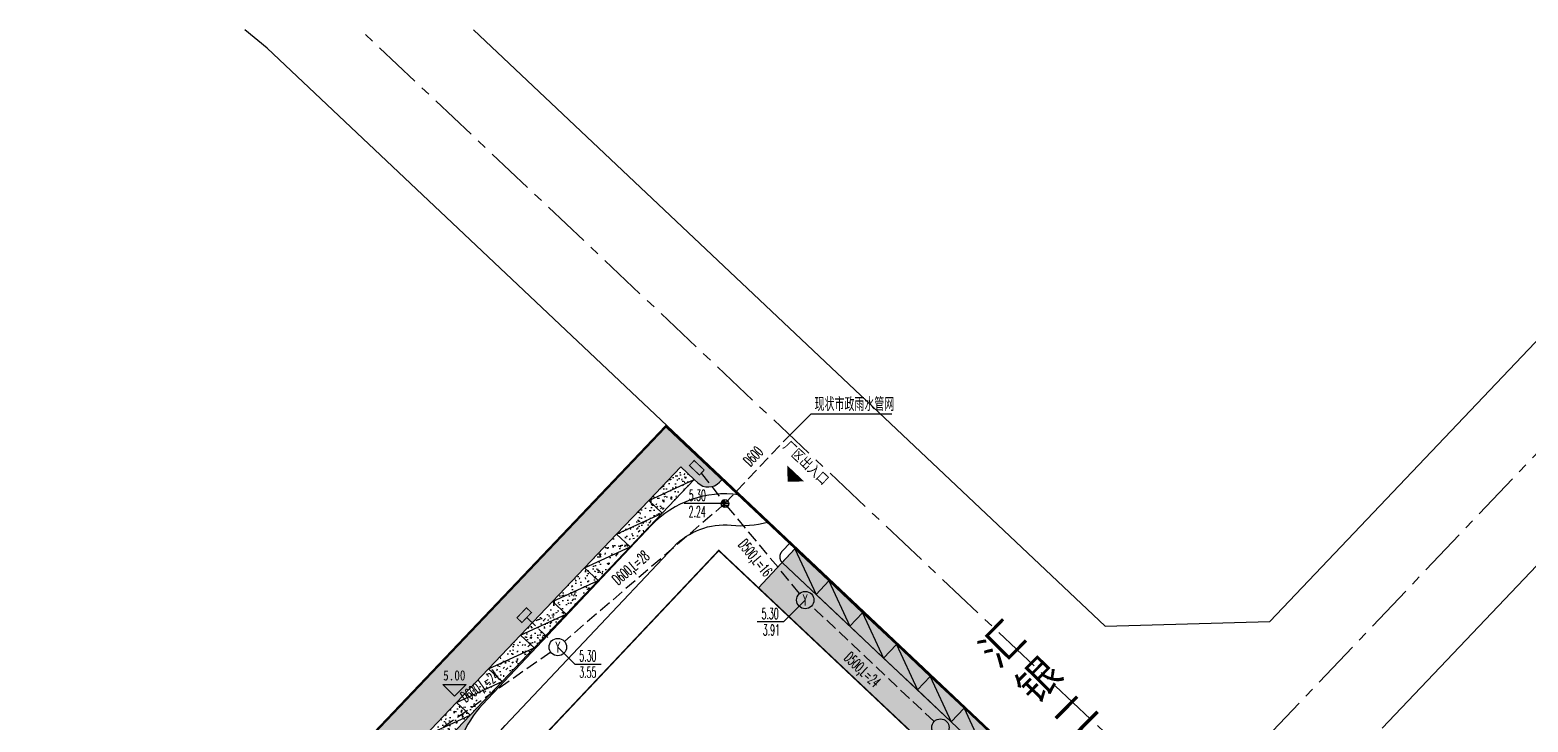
# Model space of a CAD drawing. Header units: millimetres. Extents: x 684548 to 687040, y 2544652 to 2545581.
# Drawn here: x 685263 to 685456.4, y 2545347.3 to 2545436.7 of the extents above; entities that cross this region are included whole.
import ezdxf

# ---------------------------------------------------------------- set-up
doc = ezdxf.new("R2010")
doc.units = ezdxf.units.MM
doc.header["$LTSCALE"] = 500
for name, pattern in [('CENTER', [2, 1.25, -0.25, 0.25, -0.25]), ('DASH', [0.35, 0.25, -0.1]), ('DASHED', [0.75, 0.5, -0.25]), ('DOTE', [2.4200000000000004, 2, -0.2, 0.02, -0.2])]:
    doc.linetypes.add(name, pattern=pattern)
for name, color, linetype in [('2', 2, 'Continuous'), ('4', 4, 'Continuous'), ('9', 9, 'Continuous'), ('DIM_ELEV', 3, 'Continuous'), ('PIPE-雨水', 222, 'DASH'), ('PLAN_道路', 4, 'Continuous'), ('TWT_ELEV', 3, 'Continuous'), ('TWT_LEAD', 3, 'Continuous'), ('TWT_SYMB', 3, 'Continuous'), ('TWT_TEXT', 7, 'Continuous'), ('WELL_雨水', 2, 'Continuous'), ('Z-道路中心线', 1, 'Continuous'), ('建筑', 4, 'Continuous')]:
    doc.layers.add(name, color=color, linetype=linetype)
doc.layers.add('YSPOINT', color=40, linetype='Continuous', true_color=0xffc700)
doc.styles.add('-宋', font='simsun_0.shx', dxfattribs={"width": 0.8})
doc.styles.get("Standard").update_dxf_attribs({"font": 'simsun_0.shx'})
doc.styles.add('天正', font='simplex8.shx', dxfattribs={"width": 0.7, "bigfont": 'hztxt.shx'})
pattern_1 = [(50, (-685263.1373950907, -2545183.045798301), (2.186216027952048, -0.1912690264668369), [0.2286, -2.5146]), (355, (-685263.1373950907, -2545183.045798301), (-0.4229139117080038, 2.29267971458616), [0.18288, -2.01168]), (100.451, (-685262.9552110904, -2545183.061737301), (1.763310019991511, 2.101400253843503), [0.19428, -2.13708]), (46.18420000000001, (-685263.1373950907, -2545182.436198301), (3.252948490705559, -0.5045079351927257), [0.3428999999999994, -3.771899999999995]), (96.6356, (-685262.8663162906, -2545182.478240301), (2.848850813594846, 2.969106670680591), [0.2914200000000001, -3.20562]), (351.184, (-685263.1373950907, -2545182.436198301), (2.848855269767207, 2.969101414327173), [0.2743200000000001, -3.01752]), (21, (-685262.8325950906, -2545182.588598301), (1.819378558024599, -1.22718622220115), [0.2286, -2.5146]), (326, (-685262.8325950906, -2545182.588598301), (0.7416243401717652, 2.210255593467831), [0.18288, -2.01168]), (71.4514, (-685262.6809810906, -2545182.690863501), (2.560997889241493, 0.9830742925926895), [0.19428, -2.13708]), (37.5, (-685263.1373950907, -2545183.045798301), (0.0370632390071019, 1.014660466477837), [0, -1.987296, 0, -2.04216, 0, -2.0193]), (7.499999999999999, (-685263.1373950907, -2545183.045798301), (0.8018359501236689, 1.202166897817434), [0, -1.164336, 0, -1.941576, 0, -0.7696200000000001]), (327.5, (-685263.8170990905, -2545183.045798301), (1.627087142002457, -0.0687449279120812), [0, -0.7620000000000001, 0, -2.37744, 0, -3.15468]), (317.5, (-685264.1218990907, -2545183.045798301), (1.777550176632216, 0.3051178923999964), [0, -0.9906000000000001, 0, -1.578864, 0, -2.24028])]
pattern_2 = [(50, (-685263.1360403113, -2545183.047005755), (2.186216027952048, -0.1912690264668369), [0.2286, -2.5146]), (355, (-685263.1360403113, -2545183.047005755), (-0.4229139117080038, 2.29267971458616), [0.18288, -2.01168]), (100.451, (-685262.9538563113, -2545183.062944756), (1.763310019991511, 2.101400253843503), [0.19428, -2.13708]), (46.18420000000001, (-685263.1360403113, -2545182.437405756), (3.252948490705559, -0.5045079351927257), [0.3428999999999997, -3.771899999999997]), (96.6356, (-685262.8649615115, -2545182.479447756), (2.848850813594846, 2.969106670680591), [0.2914200000000001, -3.20562]), (351.184, (-685263.1360403113, -2545182.437405756), (2.848855269767207, 2.969101414327173), [0.2743200000000001, -3.01752]), (21, (-685262.8312403111, -2545182.589805755), (1.819378558024599, -1.22718622220115), [0.2286, -2.5146]), (326, (-685262.8312403111, -2545182.589805755), (0.7416243401717652, 2.210255593467831), [0.18288, -2.01168]), (71.4514, (-685262.6796263113, -2545182.692070956), (2.560997889241493, 0.9830742925926895), [0.19428, -2.13708]), (37.5, (-685263.1360403113, -2545183.047005755), (0.0370632390071019, 1.014660466477837), [0, -1.987296, 0, -2.04216, 0, -2.0193]), (7.499999999999999, (-685263.1360403113, -2545183.047005755), (0.8018359501236689, 1.202166897817434), [0, -1.164336, 0, -1.941576, 0, -0.7696200000000001]), (327.5, (-685263.8157443114, -2545183.047005755), (1.627087142002457, -0.0687449279120812), [0, -0.7620000000000001, 0, -2.37744, 0, -3.15468]), (317.5, (-685264.1205443114, -2545183.047005755), (1.777550176632216, 0.3051178923999964), [0, -0.9906000000000001, 0, -1.578864, 0, -2.24028])]

# ---------------------------------------------------------------- blocks, each defined once
blk = doc.blocks.new('雨水井')
at = {"layer": '2'}
for p, q in [((-1, 0), (1, 0)), ((-0.8803700023522827, 0.4742875277278982), (0.8803700023522827, 0.4742875277278982)), ((-1e-16, -1), (1e-16, 1)), ((-0.8803700023522827, -0.4742875277278982), (0.8803700023522827, -0.4742875277278982))]:
    blk.add_line(p, q, dxfattribs=at)
blk.add_circle((0, 0), 1, dxfattribs=at)
blk = doc.blocks.new('JHRTYJF')
at = {"layer": '4'}
blk.add_lwpolyline([(696832.7696694155, 2573175.729671441), (696826.7862608384, 2573175.795029064), (696826.8124098642, 2573178.188392429), (696832.7958184413, 2573178.123034807)], close=True, dxfattribs=at)
blk.add_lwpolyline([(696826.8124098642, 2573178.188392429), (696832.7696694155, 2573175.729671441)], dxfattribs=at)
blk = doc.blocks.new('A$C432F5CDB')
at = {"layer": '9', "linetype": 'Continuous'}
h = blk.add_hatch(dxfattribs=at)
h.set_pattern_fill('CROSS', color=256, scale=0.2)
h.set_pattern_definition([(0, (-685263.1372840717, -2544651.79451931), (1.27, 1.27), [0.635, -1.905]), (90, (-685262.8197840715, -2544652.11201931), (-1.27, 1.27), [0.635, -1.905])])
edge = h.paths.add_edge_path()
edge.add_line((76.56020402512513, 49.48240400943905), (5.266972386394627, 116.7228317474946))
edge.add_line((5.266972386394627, 116.7228317474946), (49.51763082528486, 163.641087017022))
edge.add_line((49.51763082528486, 163.641087017022), (50.83722008799668, 162.3866411070339))
edge.add_line((50.83722008799668, 162.3866411070339), (83.91833964956459, 197.1855670060031))
edge.add_line((83.91833964956459, 197.1855670060031), (86.10645232070237, 195.1218419009819))
edge.add_arc((87.47870594798587, 196.576805811841), 1.999999999873765, 226.675710782262, 316.4497892934749)
edge.add_line((88.92824766470585, 195.1988258371129), (89.36673518223688, 195.6629670043476))
edge.add_line((89.36673518223688, 195.6629670043476), (83.09013300260995, 201.3944233092479))
edge.add_line((83.09013300260995, 201.3944233092479), (82.00297671509907, 202.4279082906432))
edge.add_line((82.00297671509907, 202.4279082906432), (0.10797671508044, 116.2799082905985))
edge.add_line((0.10797671508044, 116.2799082905985), (3.675976715167053, 113.0999082908966))
edge.add_line((3.675976715167053, 113.0999082908966), (73.94708232930861, 46.71178079023957))
edge.add_line((73.94708232930861, 46.71178079023957), (74.16413855995052, 46.94191972073167))
edge.add_line((74.16413855995052, 46.94191972073167), (76.56020402512513, 49.48240400943905))
h = blk.add_hatch(dxfattribs=at)
h.set_pattern_fill('AR-CONC', color=256, scale=1.2)
h.set_pattern_definition(pattern_2)
edge = h.paths.add_edge_path()
edge.add_line((43.69205692526884, 157.4639072096906), (49.51961379882414, 163.6431729709729))
edge.add_line((49.51961379882414, 163.6431729709729), (52.44318848242983, 160.863920415286))
edge.add_line((52.44318848242983, 160.863920415286), (52.5786489918828, 160.7351467474364))
edge.add_line((52.5786489918828, 160.7351467474364), (85.65016839618328, 195.5241479440592))
edge.add_line((85.65016839618328, 195.5241479440592), (85.66517605446279, 195.541989151854))
edge.add_line((85.66517605446279, 195.541989151854), (85.71241615188772, 195.4974345108494))
edge.add_line((85.71241615188772, 195.4974345108494), (85.69627343770117, 195.480318821501))
edge.add_line((85.69627343770117, 195.480318821501), (80.10918409167789, 189.6031081727706))
edge.add_line((80.10918409167789, 189.6031081727706), (58.32023564609698, 166.5013351906091))
edge.add_arc((67.77733076689765, 157.5815060446038), 13.0000000045306, 136.6746168397116, 226.6757107645066)
edge.add_line((58.85768218291923, 148.1242406228557), (124.7377828651806, 85.98922376707196))
edge.add_line((124.7377828651806, 85.98922376707196), (122.2601081184111, 83.36221133451909))
edge.add_line((122.2601081184111, 83.36221133451909), (114.9852885634172, 90.22347947116941))
edge.add_line((114.9852885634172, 90.22347947116941), (108.2983697786694, 96.53026721253993))
edge.add_line((108.2983697786694, 96.53026721253993), (109.945082851802, 98.27621568599717))
edge.add_line((109.945082851802, 98.27621568599717), (57.56633209320717, 147.6773933903314))
edge.add_line((57.56633209320717, 147.6773933903314), (55.92153881757986, 145.9296342553571))
edge.add_line((55.92153881757986, 145.9296342553571), (46.60198474675417, 154.7193999555893))
edge.add_line((46.60198474675417, 154.7193999555893), (9.55113669950515, 115.435374462977))
edge.add_line((9.551136808702722, 115.4353743591346), (77.93444062536582, 50.93945387471467))
edge.add_line((77.93444062536582, 50.93945387471467), (101.913813776453, 76.3641434861347))
edge.add_line((101.913813776453, 76.3641434861347), (114.2640964217717, 89.45881868572906))
edge.add_line((114.2640964217717, 89.45881868572906), (114.9852885633008, 90.22347947210073))
edge.add_line((114.9852885633008, 90.22347947210073), (122.2601081182947, 83.36221133545041))
edge.add_line((122.2601081182947, 83.36221133545041), (101.1960149392252, 61.02851530117914))
edge.add_line((101.1960149392252, 61.02851530117914), (84.72897141252179, 43.56894837273284))
edge.add_line((84.72897141252179, 43.56894837273284), (83.29578840115573, 44.92678435472771))
edge.add_line((83.29578840115573, 44.92678435472771), (79.99944509344641, 41.43764107860625))
edge.add_line((79.99944509344641, 41.43764107860625), (79.77988607808948, 41.20524026639759))
edge.add_line((79.77988607808948, 41.20524026639759), (73.94906530273146, 46.71386674512177))
edge.add_line((73.94906530273146, 46.71386674512177), (76.56218699854799, 49.48448996432126))
edge.add_line((76.56218699854799, 49.48448996432126), (5.268955360050313, 116.7249177023768))
edge.add_line((5.268955360050313, 116.7249177023768), (6.652023647096939, 118.1913625700399))
edge.add_line((6.652023647096939, 118.1913625700399), (43.69205692526884, 157.4639072096906))
h = blk.add_hatch(dxfattribs=at)
h.set_pattern_fill('AR-CONC', color=256, scale=1.2)
h.set_pattern_definition(pattern_2)
h.paths.add_polyline_path([(85.6501683962997, 195.5241479440592), (52.57864899164997, 160.7351467474364), (50.83920306130313, 162.3887270609848), (83.91080933599733, 197.1776456753723)])
h = blk.add_hatch(dxfattribs=at)
h.set_pattern_fill('AR-CONC', color=256, scale=1.2)
h.set_pattern_definition(pattern_1)
h.paths.add_polyline_path([(171.7747103761649, 116.9155265735462), (170.4889331402955, 115.5522513058968), (96.96671042579692, 184.7746524158865), (98.6130249677226, 186.5204703900963), (172.2220708102686, 117.3898508953862)])
h = blk.add_hatch(dxfattribs=at)
h.set_pattern_fill('AR-CONC', color=256, scale=1.2)
h.set_pattern_definition(pattern_1)
edge = h.paths.add_edge_path()
edge.add_line((167.3938641143031, 112.2720379224047), (171.1369106388883, 116.2406665710732))
edge.add_arc((170.4094286833424, 116.9267933871597), 1.000000001698962, 226.6757108926507, 316.6757106849385, ccw=False)
edge.add_line((169.7233018699335, 116.199311429169), (169.7061932259239, 116.1811587321572))
edge.add_line((169.7061932259239, 116.1811587321572), (96.96731965977233, 184.7735715918243))
edge.add_line((96.96731965977233, 184.7735715918243), (93.93400415708311, 181.5574280894361))
edge.add_line((93.93400415708311, 181.5574280894361), (167.3938641143031, 112.2720379224047))
at = {"layer": 'DIM_ELEV'}
blk.add_hatch(color=256, dxfattribs=at).paths.add_polyline_path([(97.71889518026728, 195.2430833815597), (99.8393592882203, 195.303349185735), (97.658629376092, 197.3635474895127)])
at = {"layer": 'TWT_ELEV'}
blk.add_hatch(color=256, dxfattribs=at).paths.add_polyline_path([(54.6976204313105, 167.5606543691829), (53.19762043131049, 169.0606543691829), (56.1976204313105, 169.0606543691829)])
at = {"layer": '4', "linetype": 'CENTER', "ltscale": 0.01}
blk.add_line((246.4249690086581, 253.6133708842099), (149.9760996504919, 152.1631218213588), dxfattribs=at)
at = {"layer": '4', "ltscale": 5}
for p, q in [((86.10719153401442, 195.1238473663106), (85.64881361706648, 195.5253553981892)), ((89.25142451189458, 195.5400138809345), (88.9289868780179, 195.2008313024416)), ((97.015081628575, 184.8245611409657), (169.7548127953196, 116.2313395678066))]:
    blk.add_line(p, q, dxfattribs=at)
at = {"layer": '4', "linetype": 'DASH', "ltscale": 5}
for p, q in [((98.66164252080489, 186.570653129369), (93.93299664824735, 181.5570975770242)), ((98.09140976611525, 187.4232196728699), (96.97372648702003, 186.2381699108518))]:
    blk.add_line(p, q, dxfattribs=at)
at = {"layer": '4'}
for points in [[(106.4433536170982, 15.16315776854753), (214.0930936482036, 59.04816065449267), (217.0795802318025, 75.01167086185887), (30.50818915432319, 251.271033055149), (27.65090459899511, 253.6133708842099)], [(138.6931951702572, 176.5792681653984), (159.9658545177662, 177.18442211207)]]:
    blk.add_lwpolyline(points, dxfattribs=at)
at = {"layer": '4', "linetype": 'CENTER', "ltscale": 0.01, "flags": 128}
blk.add_lwpolyline([(245.8417107043788, 61.59612029418349), (42.59051821322645, 253.6133708842099)], dxfattribs=at)
at = {"layer": '4', "ltscale": 50}
for points in [[(138.6931951702572, 176.5792681653984), (57.15222324221395, 253.6133708842099)], [(232.6269833936822, 253.6133708842099), (159.9659211775288, 177.1844922285527)], [(174.4770615884335, 163.4222026132047), (260.2226631918457, 253.6133708842099)]]:
    blk.add_lwpolyline(points, dxfattribs=at)
at = {"layer": '4', "ltscale": 5}
blk.add_arc((87.4794451612979, 196.5788112771697), 2, 226.6757107962675, 316.4497892815085, dxfattribs=at)
at = {"layer": '4', "linetype": 'DASH', "ltscale": 5}
blk.add_arc((97.70120844233315, 185.552043096628), 1.000000000251571, 136.6757107396939, 226.6757107962675, dxfattribs=at)
at = {"layer": 'PLAN_道路', "linetype": 'Continuous'}
blk.add_lwpolyline([(61.22884644847363, 163.7554411035962), (83.01793745718896, 186.8573652384802, -0.231662148471927), (90.42735080688728, 189.6407691235654, 0.0915313803440746), (95.12974384706467, 190.0490830070339), (91.41845417220611, 193.5493801920675, 0.2441045659668169), (80.10803737258539, 189.6019019018858), (58.31908892700448, 166.5001289197244, 0.4142191544745625), (58.85653546382673, 148.123034351971), (130.1127249586861, 80.9175430200994, 0.4139695228770031), (148.4822031569201, 81.44728245958686), (177.5989980282029, 112.2675512772985), (174.6636843171436, 115.036771918647), (145.5797286522575, 84.1996804755181, -0.4142142696238898), (132.857234818628, 83.8274683901109), (61.60104272409808, 151.0329621802084, -0.4142195416219512), (61.22884644870646, 163.7554411035962)], format="xyb", close=True, dxfattribs=at)
at = {"layer": 'TWT_ELEV'}
for p, q in [((54.6976204313105, 167.5606543691829), (53.19762043131049, 169.0606543691829)), ((53.19762043131049, 169.0606543691829), (56.1976204313105, 169.0606543691829)), ((54.6976204313105, 167.5606543691829), (56.1976204313105, 169.0606543691829))]:
    blk.add_line(p, q, dxfattribs=at)
at = {"layer": 'Z-道路中心线', "linetype": 'DOTE', "ltscale": 0.003, "const_width": 0.3}
blk.add_lwpolyline([(203.3197159285192, 88.01091375621036), (82.00371592841111, 202.4299137559719), (0.1087159283924848, 116.2819137559272), (3.676715928479097, 113.1019137562252), (83.72071592847351, 37.48091375594959), (86.83871592837386, 38.9549137558788), (91.2567159285536, 41.06591375591233), (93.5287159284344, 42.1589137557894), (110.7037159283645, 50.69691375596448), (134.6087159283925, 60.99691375624388)], close=True, dxfattribs=at)
at = {"layer": '建筑', "const_width": 0.2}
blk.add_lwpolyline([(139.9496514813509, 83.17226579226553), (61.38160035002511, 157.2739616101607), (88.82667289650999, 186.3732398296706), (167.3939751333091, 112.2707499791868)], close=True, dxfattribs=at)
at = {"xscale": 1.002713087290779, "yscale": 1.002713087290779, "zscale": 1.002713087290779}
for p, rotation in [((1413560.26320156, -2268617.789776558), 47.07561434724278), ((1413556.129326787, -2268622.138463645), 47.07561434724278), ((1413551.995376003, -2268626.487078471), 47.07561434724278), ((-2263003.994792588, -1422414.949651736), 317.30624363396), ((1413547.861425219, -2268630.835693298), 47.07561434724278), ((-2262999.629552736, -1422419.066052217), 317.30624363396), ((1413543.727474434, -2268635.184308124), 47.07561434724278), ((-2262995.264312884, -1422423.182452698), 317.30624363396), ((1413539.593501931, -2268639.532902305), 47.07561434724278), ((-2262990.899073032, -1422427.298853179), 317.30624363396), ((1413535.459562006, -2268643.881527455), 47.07561434724278), ((-2262986.53383318, -1422431.415253661), 317.30624363396), ((1413531.325622082, -2268648.230152605), 47.07561434724278), ((-2262982.168612311, -1422435.531636241), 317.30624363396)]:
    blk.add_blockref('JHRTYJF', p, dxfattribs=dict(at, rotation=rotation))
at = {"linetype": 'DASHED', "insert": (122.0109854383627, 173.8172879419289, -9994.40001), "char_height": 4, "width": 22.03576472913846, "attachment_point": 1, "rotation": 45.4019153323775}
blk.add_mtext('汇\\P银\\P二\\P路', dxfattribs=at)
at = {"layer": 'TWT_ELEV', "color": 7, "style": '-宋', "width": 0.8}
blk.add_text('5.00', height=1.321729957805907, dxfattribs=at).set_placement((53.24129549817603, 169.5856543691829))
at = {"layer": 'TWT_TEXT', "style": '-宋', "width": 0.8}
blk.add_text('厂区出入口', height=1.321729957805907, rotation=316.6279676469691, dxfattribs=at).set_placement((97.0540671609342, 199.702394710388))
blk = doc.blocks.new('$TwtSys$00000187')
blk.add_circle((0, 0, 1e-08), 0.5)

msp = doc.modelspace()

# ---------------------------------------------------------------- linework, layer by layer
at = {"layer": '4', "linetype": 'Continuous', "const_width": 0.136}
for points in [[(685349.4705354979, 2545379.168974512), (685348.1719802076, 2545380.393710874), (685348.7843483883, 2545381.04298852), (685350.0829036786, 2545379.818252158)], [(685325.9015724513, 2545360.724280592), (685327.1263088136, 2545362.022835882), (685327.7755864592, 2545361.410467701), (685326.5508500969, 2545360.111912411)]]:
    msp.add_lwpolyline(points, close=True, dxfattribs=at)
at = {"layer": 'PIPE-雨水', "linetype": 'DASH', "ltscale": 0.0125}
for p, q in [((685352.7660000001, 2545375.488), (685361.1195528841, 2545384.330276306)), ((685349.6965075084, 2545379.408566606), (685352.7659999983, 2545375.487999999)), ((685352.7660000001, 2545375.488), (685332.0331012286, 2545357.676036513)), ((685362.4056470458, 2545363.883379832), (685352.7660000001, 2545375.488)), ((685327.1632182781, 2545360.761190056), (685330.3644031718, 2545357.718040203)), ((685379.7654861466, 2545347.322680775), (685363.9429044349, 2545362.246098882)), ((685330.2587235759, 2545356.296939711), (685312.451825303, 2545343.807869534))]:
    msp.add_line(p, q, dxfattribs=at)
at = {"layer": 'TWT_LEAD'}
for p, q in [((685361.1195531049, 2545384.330276388), (685363.8799168911, 2545387.090640174)), ((685363.8799168911, 2545387.090640174), (685374.290358644, 2545387.090640174)), ((685350.9133192992, 2545375.488), (685347.5121555653, 2545375.488)), ((685352.7660000001, 2545375.488), (685350.9133192992, 2545375.488)), ((685363.124495036, 2545363.017999819), (685360.311389059, 2545360.204893841)), ((685360.311389059, 2545360.204893841), (685356.9102253249, 2545360.204893841)), ((685331.1797700381, 2545356.9429261), (685333.3713148902, 2545354.751381248)), ((685333.3713148902, 2545354.751381248), (685336.772478624, 2545354.751381248))]:
    msp.add_line(p, q, dxfattribs=at)
at = {"layer": 'TWT_SYMB'}
for points in [[(685355.8624500642, 2545379.493692686, 0, 0, 0), (685357.4928642567, 2545381.219494029, 0.4000000000000001, 0, 0), (685358.5229634086, 2545382.309858985, 0, 0, 0)], [(685359.4750799302, 2545366.628820086, 0, 0, 0), (685356.4834540287, 2545370.230267535, 0.4000000000000001, 0, 0), (685355.5249900416, 2545371.384107553, 0, 0, 0)], [(685338.7632463055, 2545364.117192663, 0, 0, 0), (685343.103703634, 2545367.846148672, 0.4000000000000001, 0, 0), (685344.2414785546, 2545368.823629224, 0, 0, 0)], [(685373.5389088234, 2545352.508106154, 0, 0, 0), (685370.2231527288, 2545355.635434894, 0.4000000000000001, 0, 0), (685369.1319401969, 2545356.664636142, 0, 0, 0)], [(685319.0298824148, 2545349.032182913, 0, 0, 0), (685323.6748350925, 2545352.289973185, 0.4000000000000001, 0, 0), (685324.9028970425, 2545353.15128837, 0, 0, 0)]]:
    msp.add_lwpolyline(points, format="xyseb", dxfattribs=at)

# ---------------------------------------------------------------- block references
at = {"layer": '4', "ltscale": 2.5}
msp.add_blockref('A$C432F5CDB', (685263.1372840717, 2545183.047086244), dxfattribs=at)
at = {"layer": 'WELL_雨水', "xscale": 2.25, "yscale": 2.25, "zscale": 2.25}
for p in [(685363.124495036, 2545363.017999819), (685331.1797700381, 2545356.9429261), (685380.5838955453, 2545346.550779839)]:
    msp.add_blockref('$TwtSys$00000187', p, dxfattribs=at)
at = {"layer": 'YSPOINT', "xscale": 0.5, "yscale": 0.5, "zscale": 0.5}
msp.add_blockref('雨水井', (685352.7660000001, 2545375.488, 4.793999999999999), dxfattribs=at)

# ---------------------------------------------------------------- texts
at = {"layer": 'TWT_LEAD', "color": 7, "style": '天正'}
for s, height, width, p in [('现状市政雨水管网', 1.75, 0.7, (685364.3346456417, 2545387.440640174)), ('5.30', 1.4, 0.525, (685348.0927374322, 2545375.838)), ('2.24', 1.4, 0.525, (685348.0752374323, 2545373.737999999)), ('5.30', 1.4, 0.525, (685357.4908071919, 2545360.554893842)), ('3.91', 1.4, 0.525, (685357.6483071918, 2545358.454893841)), ('5.30', 1.4, 0.525, (685333.951896757, 2545355.101381248)), ('3.55', 1.4, 0.525, (685333.951896757, 2545353.001381247))]:
    msp.add_text(s, height=height, dxfattribs=dict(at, width=width)).set_placement(p)
at = {"layer": 'TWT_SYMB', "color": 7, "style": '天正', "width": 0.525}
for s, rotation, p in [('D600', 46.62796764224469, (685356.0369514887, 2545380.188062968)), ('D500,L=16', 309.7155040688019, (685354.3985166178, 2545370.138385333)), ('D600,L=28', 40.66640022612516, (685338.9845098674, 2545364.889560566)), ('D500,L=24', 316.6751317358599, (685368.0432190842, 2545355.406185721)), ('D600,L=24', 35.04433538299218, (685319.2914514465, 2545349.755105221))]:
    msp.add_text(s, height=1.4, rotation=rotation, dxfattribs=at).set_placement(p)
at = {"layer": 'TWT_TEXT', "style": '天正', "width": 0.525}
for p in [(685362.8444950359, 2545362.317999818), (685330.8997700381, 2545356.2429261)]:
    msp.add_text('Y', height=1.4, dxfattribs=at).set_placement(p)

doc.saveas('drawing.dxf')
